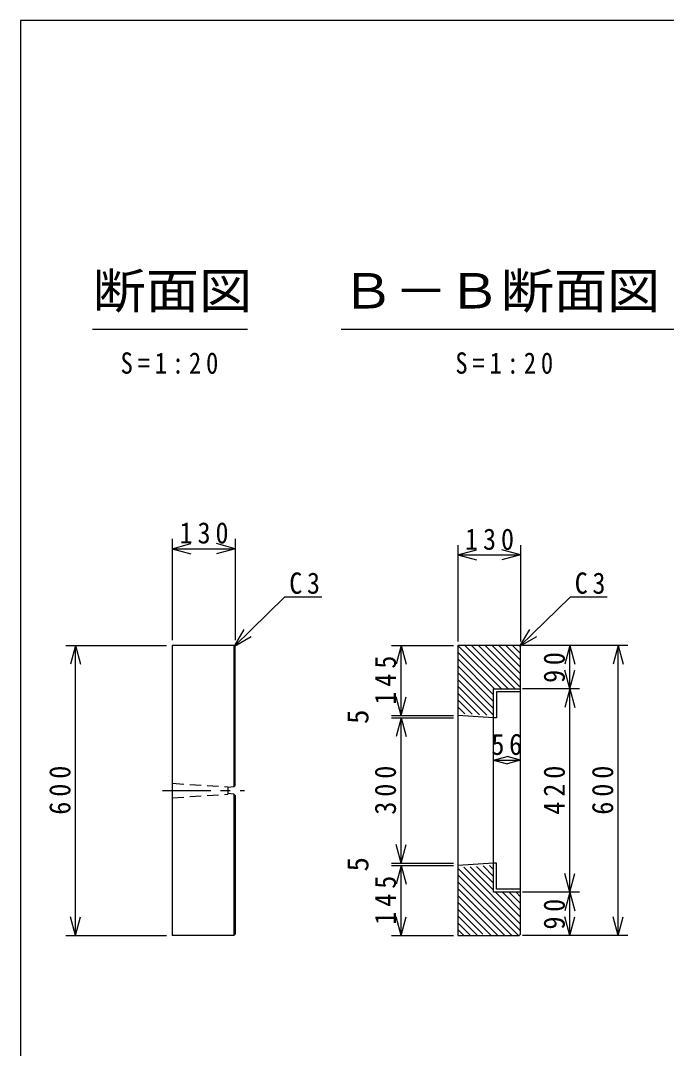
# Model space of a CAD drawing. Units: millimetres at full size, sheet at 1:20. Extents: x -8261 to 8589, y -8275 to 4017.
# Drawn here: x -8156 to -6820, y -2257 to -132 of the extents above; entities that cross this region are included whole.
import ezdxf
from ezdxf.enums import TextEntityAlignment as Align

# ---------------------------------------------------------------- set-up
doc = ezdxf.new("R2010")
doc.units = ezdxf.units.MM
doc.header["$LTSCALE"] = 20
doc.linetypes.add('CHAIN1', pattern=[8, 5, -1, 1, -1])
doc.linetypes.add('DASHED1', pattern=[1.8, 1.2, -0.6])
for name, color, linetype in [('1-1_単点2', 7, 'Continuous'), ('1-3_簡易貫入試験位置', 4, 'Continuous'), ('1-F', 7, 'Continuous')]:
    doc.layers.add(name, color=color, linetype=linetype)
doc.styles.add('ＭＳ ゴシック', font='')
doc.styles.get('ＭＳ ゴシック').set_extended_font_data('MS Gothic')

msp = doc.modelspace()

# ---------------------------------------------------------------- linework, layer by layer
at = {"layer": '1-1_単点2'}
for p, q in [((-8006.83, -769.87), (-7686.83, -769.87)), ((-7492.82, -769.87), (-6782.82, -769.87))]:
    msp.add_line(p, q, dxfattribs=at)
at = {"layer": '1-1_単点2', "color": 4}
for p, q in [((-7842.05, -1204.02), (-7842.05, -1412.92)), ((-7712.05, -1204.02), (-7712.05, -1412.92)), ((-7842.05, -1224.02), (-7803.41, -1213.67)), ((-7842.05, -1224.02), (-7712.05, -1224.02)), ((-7842.05, -1224.02), (-7803.41, -1234.37)), ((-7712.05, -1224.02), (-7750.68, -1213.67)), ((-7712.05, -1224.02), (-7750.68, -1234.37)), ((-7251.65, -1217.04), (-7251.65, -1415.98)), ((-7251.65, -1237.04), (-7213.02, -1226.69)), ((-7121.65, -1237.04), (-7160.29, -1226.69)), ((-7121.65, -1217.04), (-7121.65, -1415.98)), ((-7251.65, -1237.04), (-7121.65, -1237.04)), ((-7251.65, -1237.04), (-7213.02, -1247.4)), ((-7121.65, -1237.04), (-7160.29, -1247.4)), ((-7533.13, -1324.02), (-7609.83, -1324.02)), ((-7019.44, -1324.02), (-7123.13, -1425.54)), ((-6942.73, -1324.02), (-7019.44, -1324.02)), ((-7123.13, -1425.54), (-7102.77, -1391.11)), ((-7713.53, -1425.54), (-7678.68, -1405.91)), ((-7123.13, -1425.54), (-7088.28, -1405.91)), ((-8062.05, -1424.02), (-7854.35, -1424.02)), ((-8042.05, -1424.02), (-8052.4, -1462.66)), ((-8042.05, -1424.02), (-8031.7, -1462.66)), ((-8042.05, -2024.02), (-8042.05, -1424.02)), ((-7388.87, -1424.02), (-7260.46, -1424.02)), ((-7368.87, -1424.02), (-7379.22, -1462.66)), ((-7368.87, -1569.02), (-7368.87, -1424.02)), ((-7368.87, -1424.02), (-7358.51, -1462.66)), ((-6999.69, -1424.02), (-7117.65, -1424.02)), ((-7019.69, -1424.02), (-7030.04, -1462.66)), ((-7019.69, -1514.02), (-7019.69, -1424.02)), ((-7019.69, -1424.02), (-7009.34, -1462.66)), ((-6899.69, -1424.02), (-6999.69, -1424.02)), ((-6919.69, -1424.02), (-6930.04, -1462.66)), ((-6919.69, -2024.02), (-6919.69, -1424.02)), ((-6919.69, -1424.02), (-6909.34, -1462.66)), ((-7019.69, -1514.02), (-7030.04, -1475.38)), ((-7019.69, -1514.02), (-7009.34, -1475.38)), ((-6999.69, -1514.02), (-7117.65, -1514.02)), ((-7019.69, -1514.02), (-7030.04, -1552.66)), ((-7019.69, -1934.02), (-7019.69, -1514.02)), ((-7019.69, -1514.02), (-7009.34, -1552.66)), ((-7368.87, -1569.02), (-7379.22, -1530.38)), ((-7368.87, -1569.02), (-7358.51, -1530.38)), ((-7388.87, -1569.02), (-7260.46, -1569.02)), ((-7388.87, -1574.02), (-7260.46, -1574.02)), ((-7368.87, -1574.02), (-7379.22, -1612.66)), ((-7368.87, -1874.02), (-7368.87, -1574.02)), ((-7368.87, -1574.02), (-7358.51, -1612.66)), ((-7177.65, -1661.13), (-7149.65, -1653.63)), ((-7121.65, -1661.13), (-7149.65, -1653.63)), ((-7177.65, -1661.13), (-7121.65, -1661.13)), ((-7177.65, -1661.13), (-7149.65, -1668.63)), ((-7121.65, -1661.13), (-7149.65, -1668.63)), ((-7368.87, -1874.02), (-7379.22, -1835.38)), ((-7368.87, -1874.02), (-7358.51, -1835.38)), ((-7388.87, -1874.02), (-7260.46, -1874.02)), ((-7388.87, -1879.02), (-7260.46, -1879.02)), ((-7368.87, -1879.02), (-7379.22, -1917.66)), ((-7368.87, -2024.02), (-7368.87, -1879.02)), ((-7368.87, -1879.02), (-7358.51, -1917.66)), ((-7019.69, -1934.02), (-7030.04, -1895.38)), ((-7019.69, -1934.02), (-7009.34, -1895.38)), ((-6999.69, -1934.02), (-7117.65, -1934.02)), ((-7019.69, -1934.02), (-7030.04, -1972.66)), ((-7019.69, -2024.02), (-7019.69, -1934.02)), ((-7019.69, -1934.02), (-7009.34, -1972.66)), ((-8042.05, -2024.02), (-8052.4, -1985.38)), ((-8042.05, -2024.02), (-8031.7, -1985.38)), ((-7368.87, -2024.02), (-7379.22, -1985.38)), ((-7368.87, -2024.02), (-7358.51, -1985.38)), ((-7019.69, -2024.02), (-7030.04, -1985.38)), ((-7019.69, -2024.02), (-7009.34, -1985.38)), ((-6919.69, -2024.02), (-6930.04, -1985.38)), ((-6919.69, -2024.02), (-6909.34, -1985.38)), ((-8062.05, -2024.02), (-7854.35, -2024.02)), ((-7388.87, -2024.02), (-7260.46, -2024.02)), ((-6999.69, -2024.02), (-7117.65, -2024.02)), ((-6899.69, -2024.02), (-6999.69, -2024.02))]:
    msp.add_line(p, q, dxfattribs=at)
at = {"layer": '1-1_単点2', "color": 4, "linetype": 'CHAIN1'}
msp.add_line((-7862.05, -1724.02), (-7692.94, -1724.02), dxfattribs=at)
at = {"layer": '1-1_単点2', "color": 4}
msp.add_lwpolyline([(-7609.83, -1324.02), (-7713.53, -1425.54), (-7693.16, -1391.11)], dxfattribs=at)
at = {"layer": '1-3_簡易貫入試験位置', "color": 2}
for p, q in [((-7715.05, -1424.02), (-7715.05, -1716.52)), ((-7715.05, -1424.02), (-7712.05, -1427.02)), ((-7712.05, -1713.52), (-7712.05, -1427.02)), ((-7124.65, -1424.02), (-7251.65, -1424.02)), ((-7251.65, -1424.02), (-7251.65, -2024.02)), ((-7124.65, -1424.02), (-7121.65, -1427.02)), ((-7121.65, -2021.02), (-7121.65, -1427.02)), ((-7177.65, -1514.02), (-7121.65, -1514.02)), ((-7177.65, -1934.02), (-7177.65, -1514.02)), ((-7715.05, -1716.52), (-7727.05, -1717.52)), ((-7727.05, -1717.52), (-7727.05, -1730.52)), ((-7715.05, -1716.52), (-7712.05, -1713.52)), ((-7715.05, -1731.52), (-7727.05, -1730.52)), ((-7715.05, -1731.52), (-7715.05, -2024.02)), ((-7715.05, -1731.52), (-7712.05, -1734.52)), ((-7712.05, -1734.52), (-7712.05, -2021.02)), ((-7177.65, -1874.02), (-7251.65, -1879.02)), ((-7121.65, -1934.02), (-7177.65, -1934.02)), ((-7715.05, -2024.02), (-7842.05, -2024.02)), ((-7715.05, -2024.02), (-7712.05, -2021.02)), ((-7251.65, -2024.02), (-7124.65, -2024.02)), ((-7121.65, -2021.02), (-7124.65, -2024.02))]:
    msp.add_line(p, q, dxfattribs=at)
at = {"layer": '1-3_簡易貫入試験位置', "color": 7}
for p, q in [((-7251.65, -1437.87), (-7175.5, -1514.02)), ((-7251.36, -1424.02), (-7161.36, -1514.02)), ((-7237.22, -1424.02), (-7147.22, -1514.02)), ((-7223.08, -1424.02), (-7133.08, -1514.02)), ((-7208.93, -1424.02), (-7121.65, -1511.3)), ((-7121.65, -1497.16), (-7194.79, -1424.02)), ((-7180.65, -1424.02), (-7121.65, -1483.01)), ((-7166.51, -1424.02), (-7121.65, -1468.87)), ((-7152.36, -1424.02), (-7121.65, -1454.73)), ((-7138.22, -1424.02), (-7121.65, -1440.59)), ((-7251.65, -1452.01), (-7177.65, -1526.01)), ((-7251.65, -1466.15), (-7177.65, -1540.15)), ((-7251.65, -1480.29), (-7177.65, -1554.29)), ((-7251.65, -1494.44), (-7177.65, -1568.44)), ((-7251.65, -1508.58), (-7191.67, -1568.56)), ((-7251.65, -1522.72), (-7206.84, -1567.54)), ((-7251.65, -1536.86), (-7222, -1566.51)), ((-7251.65, -1551), (-7237.17, -1565.49)), ((-7251.65, -1884.31), (-7121.65, -2014.31)), ((-7239.14, -1882.68), (-7121.65, -2000.17)), ((-7225.89, -1881.79), (-7177.65, -1930.03)), ((-7212.65, -1880.89), (-7177.65, -1915.89)), ((-7199.4, -1880), (-7177.65, -1901.75)), ((-7186.15, -1879.1), (-7177.65, -1887.6)), ((-7171.65, -1874.02), (-7177.65, -1874.02)), ((-7251.65, -1898.46), (-7126.09, -2024.02)), ((-7251.65, -1912.6), (-7140.23, -2024.02)), ((-7251.65, -1926.74), (-7154.37, -2024.02)), ((-7251.65, -1940.88), (-7168.52, -2024.02)), ((-7251.65, -1955.02), (-7182.66, -2024.02)), ((-7173.66, -1934.02), (-7121.65, -1986.03)), ((-7159.52, -1934.02), (-7121.65, -1971.89)), ((-7145.38, -1934.02), (-7121.65, -1957.75)), ((-7131.24, -1934.02), (-7121.65, -1943.6)), ((-7251.65, -1969.17), (-7199.65, -2021.17)), ((-7251.65, -1983.31), (-7210.94, -2024.02)), ((-7251.65, -1997.45), (-7225.09, -2024.02)), ((-7251.65, -2011.59), (-7239.23, -2024.02))]:
    msp.add_line(p, q, dxfattribs=at)
at = {"layer": '1-3_簡易貫入試験位置', "color": 2, "linetype": 'DASHED1'}
for p, q in [((-7842.05, -1709.02), (-7727.05, -1716.52)), ((-7727.05, -1716.52), (-7727.05, -1717.52)), ((-7842.05, -1739.02), (-7727.05, -1731.52)), ((-7727.05, -1730.52), (-7727.05, -1731.52))]:
    msp.add_line(p, q, dxfattribs=at)
at = {"layer": '1-3_簡易貫入試験位置', "color": 2}
for points in [[(-7715.05, -1424.02), (-7842.05, -1424.02), (-7842.05, -2024.02)], [(-7121.65, -1520.02), (-7171.65, -1520.02), (-7171.65, -1574.02)], [(-7171.65, -1574.02), (-7177.65, -1574.02), (-7251.65, -1569.02)], [(-7121.65, -1928.02), (-7171.65, -1928.02), (-7171.65, -1874.02)]]:
    msp.add_lwpolyline(points, dxfattribs=at)
at = {"layer": '1-F'}
for p, q in [((-2595.88, -132.16), (-8155.88, -132.16)), ((-8155.88, -132.16), (-8155.88, -3932.16))]:
    msp.add_line(p, q, dxfattribs=at)

# ---------------------------------------------------------------- texts
at = {"layer": '1-1_単点2', "color": 3, "style": 'ＭＳ ゴシック', "width": 1.1}
for s, p in [('断面図', (-8006.83, -749.51)), ('Ｂ－Ｂ断面図 ', (-7492.82, -749.51))]:
    msp.add_text(s, height=73.31, dxfattribs=at).set_placement(p, align=Align.BOTTOM_LEFT)
at = {"layer": '1-1_単点2', "style": 'ＭＳ ゴシック'}
for p in [(-7423.28, -1586.52), (-7423.28, -1891.52)]:
    msp.add_text('5', height=43.99, rotation=90, dxfattribs=at).set_placement(p, align=Align.BOTTOM_LEFT)
at = {"layer": '1-1_単点2', "char_height": 43.99, "attachment_point": 7, "style": 'ＭＳ ゴシック'}
for s, insert in [('\\T1.39;\\W0.85;S=1:20', (-7949.09, -862.95)), ('\\T1.39;\\W0.85;S=1:20', (-7256.66, -862.95)), ('\\T1.38;\\W0.9;130', (-7827.05, -1214.02)), ('\\T1.38;\\W0.9;130', (-7236.65, -1227.04)), ('\\T1.36;\\W0.9;C3', (-7600.21, -1317.95)), ('\\T1.36;\\W0.9;C3', (-7009.82, -1317.95)), ('\\T1.36;\\W0.9;56', (-7182.15, -1651.13))]:
    msp.add_mtext(s, dxfattribs=dict(at, insert=insert))
at = {"layer": '1-1_単点2', "char_height": 43.99, "attachment_point": 7, "rotation": 90, "style": 'ＭＳ ゴシック'}
for s, insert in [('\\T1.36;\\W0.9;90', (-7029.69, -1501.52)), ('\\T1.38;\\W0.9;145', (-7378.87, -1546.52)), ('\\T1.38;\\W0.9;600', (-8052.05, -1774.02)), ('\\T1.38;\\W0.9;300', (-7378.87, -1774.02)), ('\\T1.38;\\W0.9;420', (-7029.69, -1774.02)), ('\\T1.38;\\W0.9;600', (-6929.69, -1774.02)), ('\\T1.38;\\W0.9;145', (-7378.87, -2001.52)), ('\\T1.36;\\W0.9;90', (-7029.69, -2011.52))]:
    msp.add_mtext(s, dxfattribs=dict(at, insert=insert))

doc.saveas('drawing.dxf')
